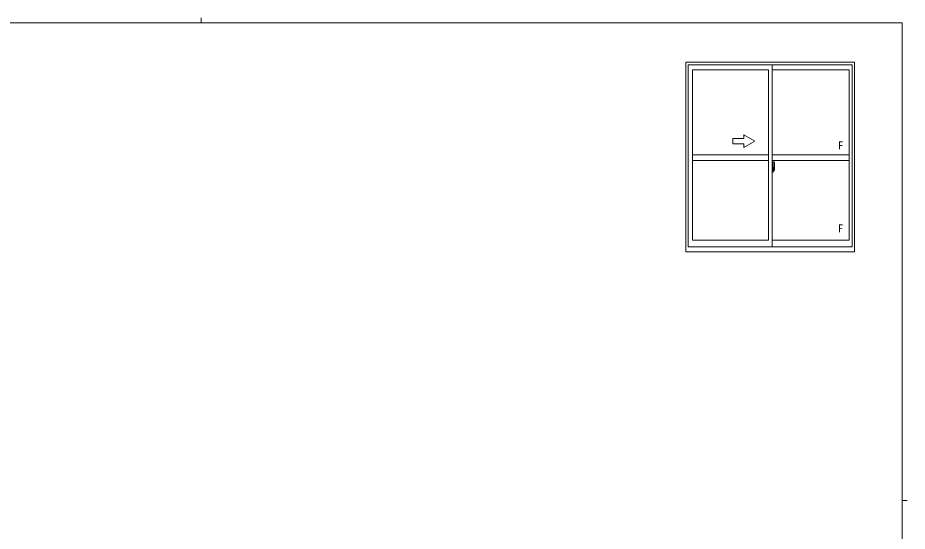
# Model space of a CAD drawing. Units: millimetres on the paper. Extents: x -420 to 373, y -297 to 267.
# Drawn here: x -133.4 to 355.1, y -14.9 to 267.2 of the extents above; entities that cross this region are included whole.
import ezdxf
from ezdxf.enums import TextEntityAlignment as Align

# ---------------------------------------------------------------- set-up
doc = ezdxf.new("R2010")
doc.units = ezdxf.units.MM
doc.linetypes.add('CHAIN2', pattern=[12, 9, -1, 1, -1])
doc.layers.add('0-1_YKK_ZWAK', color=7, linetype='Continuous', lineweight=9)
doc.layers.add('0-6_YKK_A1', color=4, linetype='Continuous', lineweight=9)
doc.styles.add('ＭＳ ゴシック', font='')
doc.styles.get('ＭＳ ゴシック').set_extended_font_data('MS Gothic')

msp = doc.modelspace()

# ---------------------------------------------------------------- linework, layer by layer
at = {"layer": '0-1_YKK_ZWAK'}
for p, q in [((352.3, 264.4), (-417.7, 264.4)), ((-32.686, 267.2), (-32.686, 264.4)), ((352.3, 264.4), (352.3, -260.6)), ((352.3, 1.9), (355.1, 1.9))]:
    msp.add_line(p, q, dxfattribs=at)
at = {"layer": '0-6_YKK_A1'}
for p, q in [((233.588, 242.872), (326.088, 242.872)), ((233.588, 138.622), (233.588, 242.872)), ((234.838, 241.372), (324.839, 241.372)), ((234.838, 141.372), (234.838, 241.372)), ((280.838, 141.372), (280.838, 241.372)), ((324.839, 241.372), (324.839, 141.372)), ((326.088, 242.872), (326.088, 138.622)), ((237.088, 238.522), (278.838, 238.522)), ((237.088, 145.072), (237.088, 238.522)), ((278.838, 145.072), (278.838, 238.522)), ((280.838, 238.522), (323.288, 238.522)), ((323.288, 238.522), (323.288, 145.072)), ((259.338, 200.872), (259.338, 197.872)), ((265.338, 200.872), (259.338, 200.872)), ((265.338, 200.872), (265.338, 202.837)), ((271.338, 199.372), (265.338, 202.837)), ((259.338, 197.872), (265.338, 197.872)), ((271.338, 199.372), (265.338, 195.908)), ((265.338, 195.908), (265.338, 197.872)), ((278.838, 191.872), (237.088, 191.872)), ((280.838, 191.872), (323.288, 191.872)), ((278.838, 188.872), (237.088, 188.872)), ((280.838, 188.872), (323.288, 188.872)), ((280.838, 185.797), (280.838, 182.297)), ((281.263, 185.783), (280.838, 185.797)), ((281.263, 185.783), (281.263, 184.797)), ((281.288, 185.752), (281.263, 185.752)), ((281.263, 185.752), (281.263, 184.797)), ((281.288, 185.777), (281.363, 185.777)), ((281.288, 185.777), (281.288, 184.822)), ((281.413, 185.727), (281.413, 184.822)), ((281.538, 188.022), (281.538, 184.762)), ((281.998, 188.031), (281.564, 188.047)), ((282.238, 185.777), (282.238, 183.56)), ((280.838, 184.185), (280.853, 184.185)), ((280.838, 183.86), (280.853, 183.86)), ((281.263, 182.312), (280.838, 182.297)), ((280.853, 184.407), (280.853, 184.401)), ((280.853, 184.407), (280.853, 183.338)), ((280.868, 184.421), (281.329, 184.405)), ((281.329, 183.34), (280.868, 183.323)), ((280.888, 183.447), (280.888, 183.39)), ((280.913, 183.472), (281.263, 183.472)), ((281.263, 183.365), (280.913, 183.365)), ((280.973, 184.537), (280.973, 184.467)), ((280.998, 184.562), (281.158, 184.562)), ((281.158, 184.442), (280.998, 184.442)), ((281.183, 184.537), (281.183, 184.467)), ((281.263, 184.797), (281.388, 184.797)), ((281.263, 184.797), (281.389, 184.793)), ((281.263, 183.297), (281.389, 183.302)), ((281.263, 183.297), (281.388, 183.297)), ((281.263, 182.342), (281.263, 183.297)), ((281.263, 183.297), (281.263, 182.312)), ((281.288, 182.342), (281.263, 182.342)), ((281.288, 184.822), (281.413, 184.822)), ((281.288, 183.447), (281.288, 183.39)), ((281.288, 183.272), (281.413, 183.272)), ((281.288, 182.317), (281.288, 183.272)), ((281.288, 182.317), (281.363, 182.317)), ((281.353, 184.381), (281.353, 183.364)), ((281.365, 184.382), (281.366, 184.382)), ((281.365, 184.382), (281.365, 183.713)), ((281.371, 183.712), (281.365, 183.713)), ((281.366, 184.382), (281.374, 184.383)), ((281.381, 183.708), (281.371, 183.712)), ((281.374, 184.383), (281.384, 184.389)), ((281.389, 183.702), (281.381, 183.708)), ((281.384, 184.389), (281.396, 184.401)), ((281.388, 184.797), (281.388, 184.822)), ((281.388, 183.297), (281.388, 183.272)), ((281.399, 183.69), (281.389, 183.702)), ((281.396, 184.401), (281.409, 184.428)), ((281.406, 183.677), (281.399, 183.69)), ((281.413, 183.648), (281.406, 183.677)), ((281.409, 184.428), (281.413, 184.455)), ((281.413, 184.455), (281.413, 184.768)), ((281.514, 184.621), (281.413, 184.622)), ((281.413, 183.64), (281.413, 183.648)), ((281.413, 183.327), (281.413, 183.64)), ((281.413, 183.472), (281.514, 183.474)), ((281.413, 182.367), (281.413, 183.272)), ((281.443, 184.243), (281.443, 184.045)), ((281.613, 184.243), (281.443, 184.243)), ((281.443, 184.045), (281.443, 184.02)), ((281.613, 184.045), (281.443, 184.045)), ((281.443, 184.02), (281.613, 184.02)), ((281.538, 184.802), (281.538, 184.243)), ((281.538, 184.762), (281.553, 184.762)), ((281.538, 184.243), (281.538, 184.596)), ((281.538, 184.305), (281.538, 184.54)), ((281.538, 184.347), (281.613, 184.347)), ((281.538, 184.02), (281.538, 183.222)), ((281.538, 183.499), (281.538, 184.02)), ((281.553, 184.762), (281.553, 184.465)), ((281.553, 184.465), (281.728, 184.465)), ((281.613, 184.805), (281.613, 184.465)), ((281.613, 184.637), (281.613, 184.687)), ((281.613, 184.465), (281.613, 184.243)), ((281.613, 184.465), (281.613, 184.243)), ((281.613, 183.946), (281.613, 184.02)), ((281.613, 184.02), (281.613, 183.222)), ((281.613, 183.9), (281.613, 183.946)), ((281.713, 183.946), (281.613, 183.946)), ((281.613, 183.706), (281.613, 183.9)), ((281.613, 183.876), (281.613, 183.606)), ((281.613, 183.652), (281.613, 183.706)), ((281.713, 183.706), (281.613, 183.706)), ((281.613, 183.647), (281.613, 183.652)), ((281.713, 183.652), (281.613, 183.652)), ((281.713, 183.647), (281.613, 183.647)), ((281.613, 183.606), (281.626, 183.606)), ((281.613, 183.504), (281.613, 183.453)), ((281.617, 183.437), (281.62, 183.431)), ((281.62, 183.431), (281.624, 183.425)), ((281.624, 183.425), (281.635, 183.417)), ((281.635, 183.417), (281.65, 183.413)), ((281.65, 183.413), (281.668, 183.412)), ((281.651, 184.915), (282.038, 184.915)), ((282.013, 184.842), (281.651, 184.842)), ((281.813, 183.184), (281.651, 183.184)), ((281.651, 183.109), (281.839, 183.109)), ((281.948, 183.412), (281.66, 183.412)), ((281.668, 183.412), (281.678, 183.414)), ((281.678, 183.414), (281.69, 183.417)), ((281.69, 183.417), (281.713, 183.427)), ((281.713, 184.02), (281.713, 184.218)), ((281.713, 184.134), (281.728, 184.134)), ((281.713, 183.946), (281.713, 184.02)), ((281.713, 184.02), (281.713, 184.02)), ((281.713, 183.9), (281.713, 183.946)), ((281.713, 183.652), (281.713, 183.706)), ((281.713, 183.647), (281.713, 183.652)), ((281.948, 183.647), (281.713, 183.647)), ((281.713, 183.427), (281.713, 183.428)), ((281.728, 184.465), (281.728, 183.647)), ((281.728, 183.682), (281.768, 183.682)), ((281.768, 183.682), (281.768, 183.647)), ((281.768, 183.675), (281.983, 183.675)), ((281.839, 183.159), (281.839, 183.109)), ((281.839, 183.109), (281.86, 183.14)), ((281.86, 183.14), (281.871, 183.156)), ((281.948, 183.558), (281.948, 183.647)), ((281.948, 183.606), (281.983, 183.606)), ((281.948, 183.412), (281.948, 183.428)), ((281.983, 183.675), (281.983, 183.503)), ((282.19, 183.51), (281.983, 183.503)), ((282.013, 183.863), (282.013, 184.842)), ((282.038, 183.855), (282.038, 184.915)), ((282.038, 183.815), (282.038, 183.852)), ((278.838, 145.072), (237.088, 145.072)), ((323.288, 145.072), (280.838, 145.072)), ((326.088, 138.622), (233.588, 138.622)), ((324.839, 141.372), (234.838, 141.372))]:
    msp.add_line(p, q, dxfattribs=at)
at = {"layer": '0-6_YKK_A1', "linetype": 'CHAIN2'}
msp.add_line((282.41, 183.872), (280.674, 183.872), dxfattribs=at)
at = {"layer": '0-6_YKK_A1'}
for points in [[(280.853, 184.407), (280.856, 184.414), (280.861, 184.42), (280.869, 184.421)], [(280.869, 183.323), (280.861, 183.325), (280.856, 183.33), (280.853, 183.338)], [(281.352, 184.389), (281.353, 184.385), (281.353, 184.381)], [(281.353, 183.364), (281.353, 183.36), (281.352, 183.355)], [(281.613, 184.243), (281.663, 184.24), (281.7, 184.23), (281.713, 184.218)], [(281.613, 184.045), (281.663, 184.042), (281.7, 184.032), (281.713, 184.02)], [(281.713, 184.02), (281.613, 184.02), (281.613, 184.02)], [(281.713, 183.706), (281.713, 183.9), (281.613, 183.9)], [(281.613, 183.647), (281.613, 183.517), (281.613, 183.504)], [(281.617, 183.437), (281.614, 183.445), (281.613, 183.453)], [(281.948, 183.428), (281.948, 183.558), (281.713, 183.558)], [(282.037, 183.805), (282.038, 183.852), (282.038, 183.855)]]:
    msp.add_lwpolyline(points, dxfattribs=at)
for centre, radius, start, end in [((281.363, 185.727), 0.05, 0, 90), ((281.563, 188.022), 0.025, 88, 180), ((281.996, 187.981), 0.05, 9.79346, 88), ((268.988, 185.736), 13.25, 0.17856, 9.79346), ((280.913, 183.447), 0.025, 90, 180), ((280.913, 183.39), 0.025, 180, 270), ((280.998, 184.537), 0.025, 90, 180), ((280.998, 184.467), 0.025, 180, 270), ((281.158, 184.537), 0.025, 0, 90), ((281.158, 184.467), 0.025, 270, 0), ((281.263, 183.447), 0.025, 0, 90), ((281.263, 183.39), 0.025, 270, 0), ((281.328, 184.38), 0.0254, 22.09753, 91.00793), ((281.328, 183.365), 0.0256, 269.33273, 337.56177), ((281.363, 182.367), 0.05, 270, 0), ((281.388, 184.768), 0.025, 0, 88), ((281.388, 183.327), 0.025, 271.99998, 0), ((281.513, 184.596), 0.025, 0, 88.99998), ((281.513, 183.499), 0.025, 270.99997, 0), ((281.651, 184.802), 0.113, 90, 180), ((281.651, 183.222), 0.113, 180, 270), ((281.651, 184.805), 0.0375, 90, 180), ((281.708, 183.653), 0.095, 183.2594, 273.08768), ((281.651, 183.222), 0.0375, 180, 270), ((281.128, 183.736), 0.88, 321.17381, 347.94702), ((281.813, 183.159), 0.025, 0, 90), ((281.09, 183.716), 0.933, 323.36708, 346.8425), ((280.731, 183.794), 1.307, 330.76877, 347.14854), ((281.128, 183.736), 0.88, 347.94702, 350.0179), ((280.542, 183.822), 1.472, 350.6691, 1.57924), ((281.09, 183.716), 0.933, 346.8425, 351.37085), ((280.731, 183.794), 1.307, 347.14854, 0.46379), ((280.562, 183.853), 1.476, 349.18681, 0.08105), ((282.013, 184.867), 0.025, 270, 0), ((282.188, 183.56), 0.05, 272, 0)]:
    msp.add_arc(centre, radius, start, end, dxfattribs=at)

# ---------------------------------------------------------------- texts
at = {"layer": '0-6_YKK_A1', "color": 3, "style": 'ＭＳ ゴシック'}
for p in [(317.047, 193.538), (317.047, 147.96)]:
    msp.add_text('F', height=4.399, dxfattribs=at).set_placement(p, align=Align.BOTTOM_LEFT)

doc.saveas('drawing.dxf')
